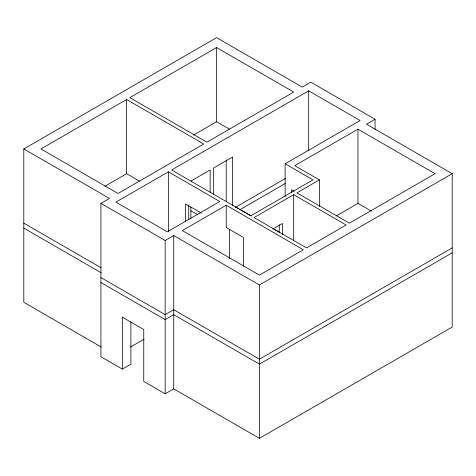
<?xml version="1.0" encoding="UTF-8"?>
<svg xmlns="http://www.w3.org/2000/svg" width="476" height="476" viewBox="0 0 476 476"><rect width="100%" height="100%" fill="white"/><g stroke="black" fill="none" stroke-linecap="round" stroke-linejoin="round"><path stroke-width="0.71" d="M101.168 346.974L23.8 302.308L23.8 148.958L216.58 37.658L302.26 87.126L310.828 82.175L375.088 119.28L375.088 129.668M126.616 99.49L40.936 148.958L118.048 193.476L203.728 144.014L126.616 99.49L126.616 173.692L104.875 186.247M216.58 47.552L129.829 97.639L206.941 142.157L293.692 92.07L216.58 47.552L216.58 121.755L193.446 135.107M130.9 321.847L130.9 364.14L122.332 369.09L100.912 356.72L100.912 203.371L109.48 198.427L23.8 148.958M168.385 171.836L115.906 202.133L167.314 231.818L219.793 201.515L168.385 171.836L168.385 231.943M285.124 163.798L360.094 120.517L308.686 90.833L171.598 169.98L250.852 215.741L312.97 179.874L285.124 163.798L285.124 196.445M190.876 181.112L210.154 169.98L210.154 192.245M100.912 203.371L165.172 240.475L173.74 235.525L259.42 284.993L452.2 173.692L452.2 327.042L259.42 438.342L173.74 388.874L165.172 393.825L143.752 381.454L143.752 329.517L122.332 317.147L122.332 369.09M226.219 205.227L182.308 230.58L259.42 275.098L303.331 249.745L226.219 205.227L226.219 227.486L243.355 237.381L243.355 266.322M319.396 179.874L296.905 192.863L349.384 223.161L435.064 173.692L357.952 129.174L294.763 165.654L319.396 179.874L319.396 206.59M375.088 119.28L366.52 124.224L452.2 173.692M235.203 207.465L285.665 178.327M239.624 209.856L285.665 183.272M293.692 194.714L254.065 217.591L306.544 247.895L346.171 225.011L293.692 194.714L293.692 240.719M272.926 228.962L282.446 223.47L282.446 234.597M336.246 215.908L357.952 203.371L371.447 211.165M130.626 346.986L144.067 339.227M452.2 247.895L259.42 359.196L173.74 309.727L165.172 314.672L100.912 277.573M452.2 252.839L259.42 364.14L173.74 314.672L165.172 319.622L100.912 282.518M216.58 121.755L229.432 129.174M294.12 191.251L291.55 189.769L291.55 192.738M235.787 207.125L251.209 216.027M273.057 228.641L279.483 232.353M201.39 213.153L185.521 203.99L185.521 221.798M126.616 173.692L139.468 181.112M190.876 210.791L197.945 214.872M23.8 223.161L101.168 267.827M23.8 228.105L101.168 272.772M357.952 129.174L357.952 203.371M308.686 90.833L308.686 150.94M279.233 224.583L279.233 232.746M259.42 284.993L259.42 438.342M232.645 205.971L232.645 156.997L213.367 168.129L213.367 194.095M229.432 229.343L229.432 258.284M226.219 159.966L226.219 201.521M190.876 207.084L190.876 218.954M188.734 205.102L188.734 219.942M173.74 235.525L173.74 388.874M165.172 240.475L165.172 393.825"/></g></svg>
